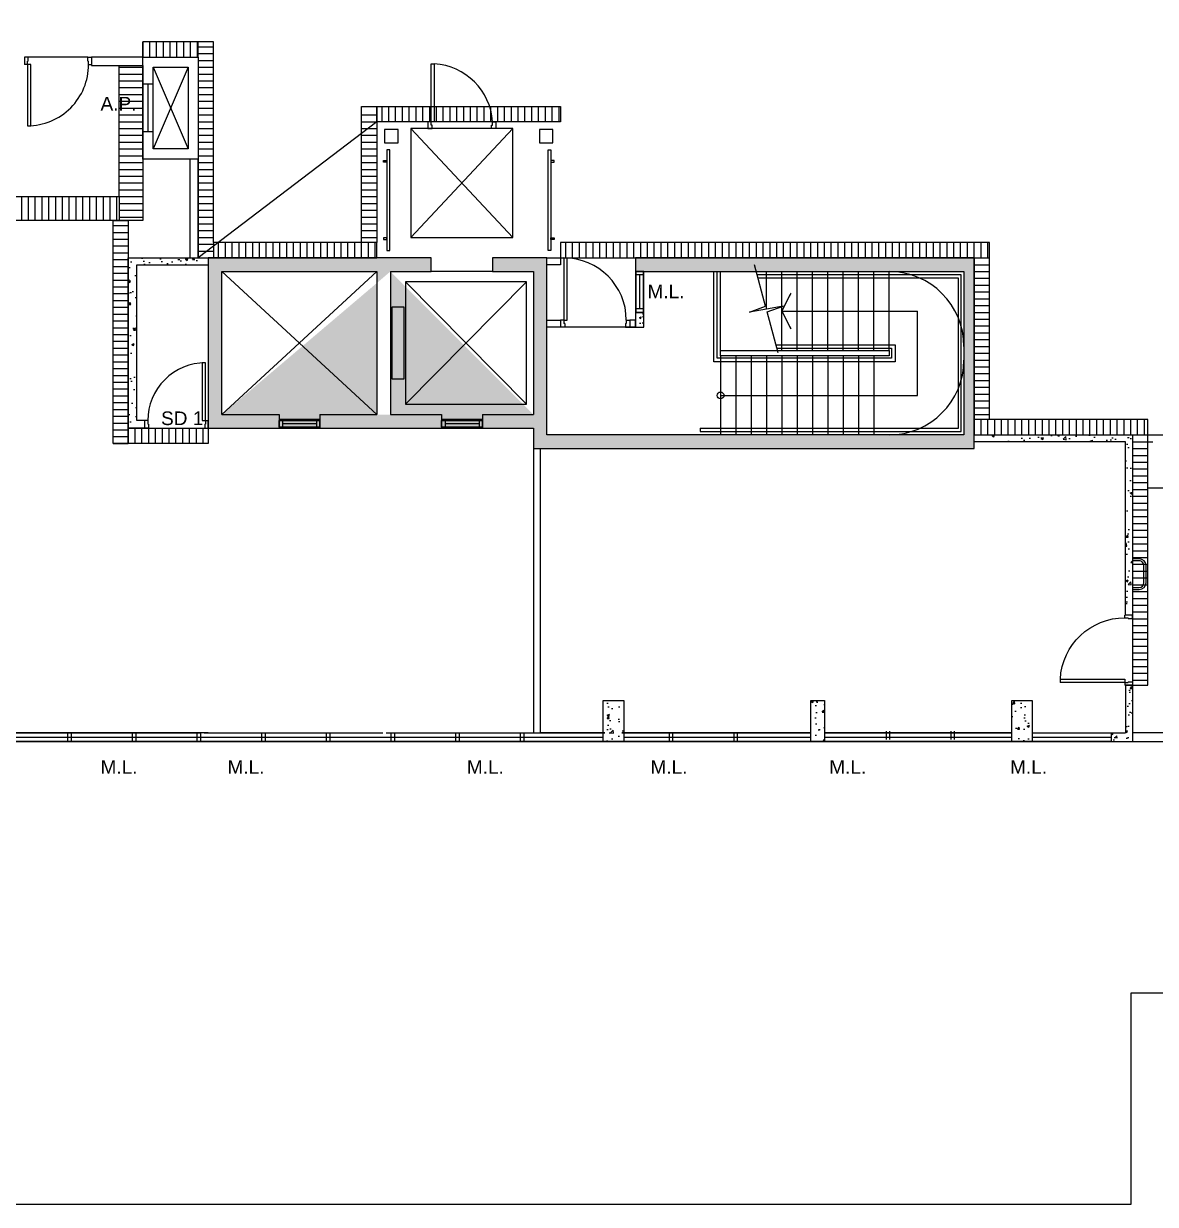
# Model space of a CAD drawing. Header units: millimetres. Extents: x 9899 to 72000, y 13200 to 39751.
# Drawn here: x 43335 to 59961, y 13200 to 30541 of the extents above; entities that cross this region are included whole.
import ezdxf
from ezdxf.enums import TextEntityAlignment as Align

# ---------------------------------------------------------------- set-up
doc = ezdxf.new("R2010")
doc.units = ezdxf.units.MM
doc.header["$MEASUREMENT"] = 0
doc.layers.get('0').update_dxf_attribs({"color": 8})
for name, color, linetype in [('A-220-INTERNAL WALLS_PARTITIONS (GROUPED)', 8, 'Continuous'), ('ARC 08200_OS', 8, 'Continuous'), ('channel', 8, 'Continuous'), ('DLN314__', 8, 'Continuous'), ('dog house', 8, 'Continuous'), ('Door', 8, 'Continuous'), ('Fin.', 8, 'Continuous'), ('hatch', 8, 'Continuous'), ('Lift', 8, 'Continuous'), ('metal louvres', 8, 'Continuous'), ('parapet', 8, 'Continuous'), ('STAIR', 8, 'Continuous'), ('STEEL', 8, 'Continuous'), ('TEXT', 8, 'Continuous'), ('WALL', 8, 'Continuous'), ('WALL-STRUCTURE', 8, 'Continuous')]:
    doc.layers.add(name, color=color, linetype=linetype)
doc.styles.add('ARIAL', font='arial.ttf')
doc.styles.add('BH', font='arial.ttf')
pattern_1 = [(49.99999999999999, (34600.06076652129, 7049.999999602223), (358.6300913003767, -31.37606749129755), [37.5, -412.5]), (355, (34600.06076652129, 7049.999999602223), (-69.3756668065, 376.0960668500059), [30, -330]), (100.4514, (34629.94660652129, 7047.385329602184), (289.2546908570108, 344.7197710304768), [31.870095, -350.5710559999999]), (46.18420000000001, (34600.06076652129, 7149.999999602223), (533.6205243128222, -82.75950716450905), [56.25, -618.75]), (96.6356, (34644.52913902129, 7143.103346102187), (467.3313527743517, 487.0589354502209), [47.805144, -525.8565]), (351.1842, (34600.06076652129, 7149.999999602223), (467.3309725668136, 487.0593004626623), [45, -495]), (21, (34650.06076652129, 7124.999999602223), (298.4535260592309, -201.3094453326694), [37.5, -412.5]), (326.0000000000001, (34650.06076652129, 7124.999999602223), (121.6576659607909, 362.5750225234265), [30, -330]), (71.4514, (34674.93188302129, 7108.224196602139), (420.111314290745, 161.2652483549762), [31.870095, -350.571056]), (37.50000000000001, (34600.06076652129, 7049.999999602223), (6.079927658645334, 166.4469269156558), [0, -326, 0, -335, 0, -331.25]), (7.499999999999999, (34600.06076652129, 7049.999999602223), (131.5347687210743, 197.2058559411801), [0, -191, 0, -318.5, 0, -126.25]), (327.5, (34488.56076652129, 7049.999999602223), (266.9112180862045, -11.2774358671899), [0, -125, 0, -390, 0, -517.5]), (317.5, (34438.56076652129, 7049.999999602223), (291.5930846711931, 50.05249116615882), [0, -162.5, 0, -259, 0, -367.5])]

# ---------------------------------------------------------------- blocks, each defined once
blk = doc.blocks.new('DR1CL2')
at = {"layer": 'Door'}
for p, q in [((50, 0), (0, 0)), ((0, 0), (0, -75)), ((50, 0), (50, -50)), ((0, -75), (0, -100)), ((62.5, -100), (0, -100)), ((62.5, -50), (50, -50)), ((62.5, -50), (62.5, -100))]:
    blk.add_line(p, q, dxfattribs=at)
blk = doc.blocks.new('DR1CM')
at = {"layer": 'Door'}
blk.add_arc((0, 0), 1, 0, 90, dxfattribs=at)
blk = doc.blocks.new('DR1CD')
at = {"layer": 'Door'}
for p, q in [((0, 1), (45, 1)), ((0, 1), (0, 0)), ((45, 0), (45, 1)), ((0, 0), (45, 0))]:
    blk.add_line(p, q, dxfattribs=at)
blk = doc.blocks.new('DR1CR2')
at = {"layer": 'Door'}
for p, q in [((-50, 0), (-50, -50)), ((-50, 0), (0, 0)), ((0, 0), (0, -75)), ((-62.5, -50), (-50, -50)), ((-62.5, -50), (-62.5, -100)), ((-62.5, -100), (0, -100)), ((0, -75), (0, -100))]:
    blk.add_line(p, q, dxfattribs=at)
blk = doc.blocks.new('door-7')
for p, q in [((90, 1060), (40, 1060)), ((40, 110), (40, 1060)), ((90, 1060), (90, 110)), ((0, 0), (0, 110)), ((40, 110), (0, 110)), ((50, 0), (0, 0)), ((40, 110), (40, 60)), ((90, 110), (40, 110)), ((50, 60), (40, 60)), ((50, 60), (50, 0)), ((980, 60), (980, 0)), ((980, 60), (990, 60)), ((980, 0), (1030, 0)), ((990, 110), (990, 60)), ((990, 110), (1030, 110)), ((1030, 0), (1030, 110))]:
    blk.add_line(p, q)
at = {"extrusion": (0, 0, -0.9999999999999998)}
blk.add_ellipse((40, 110), major_axis=(-671.7514421272207, 671.7514421272207), ratio=0.999999999999998, start_param=0.8380540716590191, end_param=2.356194490192344, dxfattribs=at)
blk = doc.blocks.new('850')
at = {"layer": 'Door'}
for p, q in [((-90, 960.0000000000036), (-90, 110)), ((-40, 960), (-90, 960)), ((-40, 110), (-40, 960.0000000000036)), ((-890, 109.9997910365928), (-930, 109.9997910365928)), ((-930, -0.0002089634072035551), (-930, 109.9997910365928)), ((-890, 109.9997910365928), (-890, 59.9997910365928)), ((-880, 59.9997910365928), (-890, 59.9997910365928)), ((-880, 59.9997910365928), (-880, -0.0002089634072035551)), ((-90, 110), (-40, 110)), ((-50, 60), (-50, 0)), ((-50, 60), (-40, 60)), ((-50, 0), (0, 0)), ((-40, 110), (-40, 60)), ((-40, 110), (0, 110)), ((0, 0), (0, 110)), ((-880, -0.0002089634072035551), (-930, -0.0002089634072035551))]:
    blk.add_line(p, q, dxfattribs=at)
blk.add_arc((-39.99999999803077, 109.9999999987823), 850.0000000022535, 90.00000000063251, 180.0000140853433, dxfattribs=at)
at = {"layer": 'WALL'}
blk.add_line((-929.9999382442911, -0.01721889735199511), (-930.0001013824949, 99.99853276414797), dxfattribs=at)

msp = doc.modelspace()

# ---------------------------------------------------------------- hatches: boundary and pattern name
h = msp.add_hatch()
h.set_pattern_fill('ANSI31', color=256, scale=800, angle=315, style=0)
h.set_pattern_definition([(0, (59623.35694935249, 24399.95607287582), (3.552713678800501e-14, 100), [])])
h.paths.add_polyline_path([(59923.35194608208, 24499.94281619893), (59623.35694935249, 24499.94281619893), (59623.3633410068, 24399.95607287582), (59923.30334562989, 24399.95933702824)])
at = {"layer": 'channel'}
h = msp.add_hatch(dxfattribs=at)
h.set_pattern_fill('ANSI31,_O', color=256, scale=800, angle=135)
h.set_pattern_definition([(180, (0, 0), (-2.131628207280301e-14, -100), [])])
h.paths.add_polyline_path([(48522.90779234201, 29000.00331493933), (48522.90788622309, 29224.91949707933), (48297.90779234203, 29224.91959099541), (48297.90779234203, 27325.31954657048), (48522.90779233733, 27325.31954657048)])
h.paths.add_polyline_path([(59848.34388538059, 24499.99681799061), (59623.35322227152, 24499.99681799061), (59623.35736976174, 20825.00533726148), (59848.34388538059, 20825.00533726148)])
h.paths.add_polyline_path([(57523.18956772151, 27099.78526986344), (57298.1866610377, 27099.78526986344), (57298.18931629299, 24724.99491375004), (57523.18956772151, 24724.99516532302)])
h.paths.add_polyline_path([(44737.49141432543, 29925.04339100939), (45087.49141432543, 29925.04339100939), (45087.49141432543, 27650.06689071952), (44737.49141432543, 27650.06689071952)])
h.paths.add_polyline_path([(46124.95854715433, 30275.04339100944), (45900.23662689864, 30275.04339100944), (45900.23662689864, 27099.77252639702), (46124.95854715433, 27099.77252639702)])
h.paths.add_polyline_path([(63749.91195175047, 35024.99074107723), (63974.94688619362, 35024.99074107723), (63974.94688619362, 29675.08714143164), (63749.91195175047, 29675.08714143164)])
h.paths.add_polyline_path([(63974.99571285961, 28649.9926008227), (63749.99571285961, 28649.9926008227), (63749.99571285961, 20124.9982603956), (63974.99571285961, 20124.9982603956)])
h.paths.add_polyline_path([(62924.99405457905, 29675.09244077728), (63149.994054579, 29675.09244077728), (63149.994054579, 28649.99260082276), (62924.99405457905, 28649.99260082276)])
h = msp.add_hatch(dxfattribs=at)
h.set_pattern_fill('ANSI31,_O', color=256, scale=800, angle=45)
h.set_pattern_definition([(90, (45087.49141432543, 30050.04339100944), (-100, 2.131628207280301e-14), [])])
h.paths.add_polyline_path([(45899.95854715433, 30275.04339100944), (45087.49141432543, 30275.04339100944), (45087.49141432543, 30050.04339100944), (45899.95854715433, 30050.04339100944)])
h = msp.add_hatch(dxfattribs=at)
h.set_pattern_fill('ANSI31,_O', color=256, scale=800, angle=45)
h.set_pattern_definition([(90, (0, 0), (-100, 2.131628207280301e-14), [])])
h.paths.add_polyline_path([(59848.34388538059, 24724.99516532302), (57523.18956772151, 24724.99516532302), (57298.18931629299, 24724.99491375004), (57298.18956784446, 24500.01389752934), (59623.35322227151, 24499.99681799061), (59848.34388538059, 24499.99681799061)])
h.paths.add_polyline_path([(51222.90823518485, 27325.31954657048), (57523.18956772151, 27325.31954657048), (57523.18956772151, 27099.78526986344), (51222.90823518485, 27099.78526986344)])
h.paths.add_polyline_path([(46124.95854715433, 27325.31954657048), (48522.90810550696, 27325.31954657048), (48522.90810550696, 27099.7754586722), (46124.95854715433, 27099.7754586722)])
h.paths.add_polyline_path([(62924.99405457901, 28649.99260082276), (63749.99571285961, 28649.99260082276), (63749.99571285961, 28424.9926008227), (62924.99405457901, 28424.9926008227)])
h.paths.add_polyline_path([(62924.99405457906, 29900.09115601401), (63749.99426748438, 29900.09115601401), (63749.99426748438, 29675.08858648599), (62924.99405457906, 29675.08858648599)])
h.paths.add_polyline_path([(51223.19338347002, 29324.91876090167), (51223.19216398793, 29099.91754188639), (51223.19216398771, 29099.91754188639), (51223.19216398793, 29099.91754188639), (48523.19244260048, 29099.91836998163), (48523.19244260048, 29324.91836997692)])
h = msp.add_hatch(dxfattribs=at)
h.set_pattern_fill('ANSI31,_O', color=256, scale=800, angle=45)
h.set_pattern_definition([(90, (23506.47753491379, 27650.06689071952), (-100, 2.131628207280301e-14), [])])
h.paths.add_polyline_path([(23506.47753491379, 28000.06357724713), (44737.49141432543, 28000.06357724713), (44737.49141432543, 27650.06689071952), (23506.47753491379, 27650.06689071952)])
h = msp.add_hatch(dxfattribs=at)
h.set_pattern_fill('ANSI31,_O', color=256, scale=800, angle=135)
h.set_pattern_definition([(180, (44648.19025822467, 24375.00001262047), (-2.131628207280301e-14, -100), [])])
h.paths.add_polyline_path([(44873.19025822467, 27650.06689071952), (44648.19025822467, 27650.06689071952), (44648.19025822467, 24375.00001262047), (44873.19025822467, 24375.00001262047)])
h = msp.add_hatch(dxfattribs=at)
h.set_pattern_fill('ANSI31,_O', color=256, scale=800, angle=45)
h.set_pattern_definition([(90, (44873.19025822467, 24375.00001262047), (-100, 2.131628207280301e-14), [])])
h.paths.add_polyline_path([(44873.19025822467, 24600.0000126118), (46048.19313020661, 24600.0000126118), (46048.19313020661, 24375.00001262047), (44873.19025822467, 24375.00001262047)])
at = {"layer": 'hatch'}
h = msp.add_hatch(dxfattribs=at)
h.set_pattern_fill('AR-CONC', color=256, scale=50, style=0)
h.set_pattern_definition([(49.99999999999999, (0, 1.455191522836685e-11), (358.6300913003767, -31.37606749129755), [37.5, -412.5]), (355, (0, 1.455191522836685e-11), (-69.3756668065, 376.0960668500059), [30, -330]), (100.45144446, (29.8858405, -2.614672000039718), (289.254423363556, 344.7199954843147), [31.87009599999999, -350.5710559999999]), (46.18420000000002, (0, 100.0000000000146), (533.6206653357862, -82.75964039653827), [56.24999999999996, -618.7499999999994]), (96.63563549, (44.4683725, 93.10334649997822), (467.3309728371142, 487.0593003872752), [47.805171, -525.8568799999999]), (351.1841639899999, (0, 100.0000000000146), (467.3309725273866, 487.0593001349951), [45, -495.0000004999999]), (21, (50, 75.00000000001455), (298.4535260592309, -201.3094453326694), [37.5, -412.5]), (326.0000000000001, (50, 75.00000000001455), (121.6576659607909, 362.5750225234265), [30, -330]), (71.45144474, (74.871127, 58.22421300005226), (420.1111883649855, 161.2655764031769), [31.870095, -350.571056]), (37.50000000000001, (0, 1.455191522836685e-11), (6.079927658645334, 166.4469269156558), [0, -326, 0, -335, 0, -331.25]), (7.499999999999999, (0, 1.455191522836685e-11), (131.5347687210743, 197.2058559411801), [0, -191, 0, -318.5, 0, -126.25]), (327.5, (-111.5, 1.455191522836685e-11), (266.9112180862045, -11.27743586718988), [0, -125, 0, -390, 0, -517.5]), (317.5, (-161.5, 1.455191522836685e-11), (291.5930846711931, 50.05249116615887), [0, -162.5, 0, -259, 0, -367.5])])
h.paths.add_polyline_path([(44873.19000075829, 27099.99219279726), (46048.19287272137, 27099.99999550254), (46048.19287272212, 26999.99219279726), (44998.19000075829, 26999.99219279726), (44998.19000075937, 24710.00001056459), (45018.19287274023, 24710.00001056459), (45018.19287274023, 24600.00001055597), (44873.19000075829, 24600.00001055597)])
h = msp.add_hatch(dxfattribs=at)
h.set_pattern_fill('AR-CONC', color=256, scale=50, angle=8.000000000000001e-14, style=0)
h.set_pattern_definition([(50.00000000000009, (-579051.9781120947, 745630.233887137), (358.6300913003768, -31.37606749129705), [37.5, -412.5]), (355.0000000000001, (-579051.9781120947, 745630.233887137), (-69.37566680650053, 376.0960668500058), [30, -330]), (100.4514000000001, (-579022.0922720947, 745627.619217137), (289.2546908570104, 344.7197710304772), [31.870095, -350.571056]), (46.18420000000009, (-579051.9781120947, 745730.233887137), (533.6205243128223, -82.7595071645083), [56.25, -618.75]), (96.63560000000007, (-579007.5097395947, 745723.337233637), (467.331352774351, 487.0589354502215), [47.80514399999999, -525.8564999999999]), (351.1842000000001, (-579051.9781120947, 745730.233887137), (467.3309725668129, 487.0593004626629), [45, -495]), (21.00000000000008, (-579001.9781120947, 745705.233887137), (298.4535260592311, -201.309445332669), [37.5, -412.5]), (326.0000000000001, (-579001.9781120947, 745705.233887137), (121.6576659607904, 362.5750225234267), [30, -330]), (71.45140000000009, (-578977.1069955947, 745688.4580841371), (420.1113142907448, 161.2652483549768), [31.870095, -350.571056]), (37.50000000000009, (-579051.9781120947, 745630.233887137), (6.079927658645102, 166.4469269156558), [0, -326, 0, -335, 0, -331.25]), (7.500000000000078, (-579051.9781120947, 745630.233887137), (131.534768721074, 197.2058559411803), [0, -191, 0, -318.5, 0, -126.25]), (327.5000000000001, (-579163.4781120947, 745630.233887137), (266.9112180862045, -11.27743586718953), [0, -125, 0, -390, 0, -517.5]), (317.5000000000001, (-579213.4781120947, 745630.233887137), (291.5930846711931, 50.05249116615922), [0, -162.5, 0, -259, 0, -367.5])])
edge = h.paths.add_edge_path()
edge.add_line((48723.19126511006, 26899.99847732905), (49323.19206756716, 26899.9988451386))
edge.add_line((49323.19206756716, 26899.9988451386), (49323.19206756716, 27100.00105636964))
edge.add_line((49323.19206756716, 27100.00105636964), (46048.19287272137, 27099.99999550254))
edge.add_line((46048.19287272137, 27099.99999550254), (46048.19287274023, 24599.99999471092))
edge.add_line((46048.19287274023, 24599.99999471092), (46248.19354965343, 24599.99999471092))
edge.add_line((46248.19354965343, 24599.99999471092), (50823.19292652766, 24600.00693594849))
edge.add_line((50823.19292652766, 24600.00693594849), (50823.19293389785, 24299.99999718078))
edge.add_line((50823.19293389785, 24299.99999718078), (57298.18640333998, 24299.99999718078))
edge.add_line((57298.18640333998, 24299.99999718078), (57298.18640333998, 27099.99219221332))
edge.add_line((57298.18640333998, 27099.99219221332), (52323.19287158144, 27099.99219239388))
edge.add_line((52323.19287158144, 27099.99219239388), (52323.19287158144, 26899.99999519334))
edge.add_line((52323.19287158144, 26899.99999519334), (57148.18785680052, 26899.99999538147))
edge.add_line((57148.18785680052, 26899.99999538147), (57148.18785657398, 24499.99999408414))
edge.add_line((57148.18785657398, 24499.99999408414), (51023.19293753932, 24499.99999532))
edge.add_line((51023.19293753932, 24499.99999532), (51023.19293765877, 27099.99999560685))
edge.add_line((51023.19293765877, 27099.99999560685), (50223.19206760285, 27099.99999563642))
edge.add_line((50223.19206760285, 27099.99999563642), (50223.19206753147, 26899.99955144479))
edge.add_line((50223.19206753147, 26899.99955144479), (50823.19287002426, 26899.99999545598))
edge.add_line((50823.19287002426, 26899.99999545598), (50823.19292166345, 24798.00620815369))
edge.add_line((48723.19126511008, 24799.99832652897), (50823.19292161464, 24799.99999846183))
edge.add_line((48723.19126511006, 26899.99832396596), (48723.19126511008, 24799.99832652897))
edge.add_line((46248.19293100551, 24799.99999439892), (46248.19293098956, 26899.99999562268))
edge.add_line((46248.19293098956, 26899.99999562268), (48523.19255200936, 26899.99860001869))
edge.add_line((48523.19255200936, 26899.99860001869), (48523.19126375917, 24799.99832521671))
edge.add_line((46248.19293100563, 24799.99999439892), (48523.19126375917, 24799.99832521671))
h = msp.add_hatch(dxfattribs=at)
h.set_pattern_fill('AR-CONC', color=256, scale=40, style=0)
h.set_pattern_definition([(49.99999999999999, (34800.06076652129, 7049.999999602223), (286.9040730403014, -25.10085399303804), [30, -330]), (355, (34800.06076652129, 7049.999999602223), (-55.50053344520001, 300.8768534800047), [24, -264]), (100.45144446, (34823.96943892129, 7047.90826200218), (231.4035386908448, 275.7759963874518), [25.49607679999999, -280.4568447999999]), (46.18420000000002, (34800.06076652129, 7129.999999602223), (426.896532268629, -66.20771231723062), [44.99999999999996, -494.9999999999997]), (96.63563549, (34835.63546452129, 7124.482676802218), (373.8647782696913, 389.6474403098202), [38.2441368, -420.6855039999999]), (351.1841639899999, (34800.06076652129, 7129.999999602223), (373.8647780219093, 389.6474401079961), [36, -396.0000004]), (21, (34840.06076652129, 7109.999999602223), (238.7628208473847, -161.0475562661355), [30, -330]), (326.0000000000001, (34840.06076652129, 7109.999999602223), (97.32613276863269, 290.0600180187412), [24, -264]), (71.45144474, (34859.95766812129, 7096.57937000216), (336.0889506919884, 129.0124611225415), [25.496076, -280.4568448]), (37.50000000000001, (34800.06076652129, 7049.999999602223), (4.863942126916267, 133.1575415325246), [0, -260.8, 0, -268, 0, -265]), (7.499999999999999, (34800.06076652129, 7049.999999602223), (105.2278149768594, 157.7646847529441), [0, -152.8, 0, -254.8, 0, -101]), (327.5, (34710.86076652129, 7049.999999602223), (213.5289744689636, -9.021948693751902), [0, -100, 0, -312, 0, -414]), (317.5, (34670.86076652129, 7049.999999602223), (233.2744677369545, 40.04199293292709), [0, -130, 0, -207.2, 0, -294])])
h.paths.add_polyline_path([(52448.19287158143, 26300.00780589496), (52323.19287158143, 26300.00780589496), (52323.19287158152, 26084.99999294606), (52448.19287158152, 26084.99999294606)])
h = msp.add_hatch(dxfattribs=at)
h.set_pattern_fill('AR-CONC', color=256, scale=50, style=0)
h.set_pattern_definition([(49.99999999999999, (37712.19799911395, 5755.516241246267), (358.6300913003767, -31.37606749129755), [37.5, -412.5]), (355, (37712.19799911395, 5755.516241246267), (-69.3756668065, 376.0960668500059), [30, -330]), (100.4514, (37742.08383911396, 5752.901571246228), (289.2546908570108, 344.7197710304768), [31.87009499999999, -350.5710559999998]), (46.18420000000002, (37712.19799911395, 5855.516241246267), (533.6205243128222, -82.75950716450905), [56.24999999999996, -618.7499999999994]), (96.6356, (37756.66637161395, 5848.619587746231), (467.3313527743517, 487.0589354502209), [47.805144, -525.8565]), (351.1842, (37712.19799911395, 5855.516241246267), (467.3309725668136, 487.0593004626623), [45, -495]), (21, (37762.19799911395, 5830.516241246267), (298.4535260592309, -201.3094453326694), [37.5, -412.5]), (326.0000000000001, (37762.19799911395, 5830.516241246267), (121.6576659607909, 362.5750225234265), [30, -330]), (71.4514, (37787.06911561395, 5813.740438246183), (420.111314290745, 161.2652483549762), [31.870095, -350.571056]), (37.50000000000001, (37712.19799911395, 5755.516241246267), (6.079927658645334, 166.4469269156558), [0, -326, 0, -335, 0, -331.25]), (7.499999999999999, (37712.19799911395, 5755.516241246267), (131.5347687210743, 197.2058559411801), [0, -191, 0, -318.5, 0, -126.25]), (327.5, (37600.69799911395, 5755.516241246267), (266.9112180862045, -11.2774358671899), [0, -125, 0, -390, 0, -517.5]), (317.5, (37550.69799911395, 5755.516241246267), (291.5930846711931, 50.05249116615882), [0, -162.5, 0, -259, 0, -367.5])])
h.paths.add_polyline_path([(59623.26977316307, 24499.9955501645), (57273.18892694351, 24500.01008195059), (57273.18896699264, 24400.00646511211), (59623.44030625594, 24399.99897683763)])
h = msp.add_hatch(dxfattribs=at)
h.set_pattern_fill('AR-CONC', color=256, scale=50, style=0)
h.set_pattern_definition([(49.99999999999999, (34600.06076652129, 7049.999999602161), (358.6300913003767, -31.37606749129755), [37.5, -412.5]), (355, (34600.06076652129, 7049.999999602161), (-69.3756668065, 376.0960668500059), [30, -330]), (100.4514, (34629.94660652129, 7047.385329602161), (289.2546908570108, 344.7197710304768), [31.870095, -350.571056]), (46.18420000000001, (34600.06076652129, 7149.999999602161), (533.6205243128222, -82.75950716450905), [56.25, -618.75]), (96.6356, (34644.52913902129, 7143.103346102161), (467.3313527743517, 487.0589354502209), [47.805144, -525.8565]), (351.1842, (34600.06076652129, 7149.999999602161), (467.3309725668136, 487.0593004626623), [45, -495]), (21, (34650.06076652129, 7124.999999602161), (298.4535260592309, -201.3094453326694), [37.5, -412.5]), (326.0000000000001, (34650.06076652129, 7124.999999602161), (121.6576659607909, 362.5750225234265), [30, -330]), (71.4514, (34674.93188302129, 7108.22419660216), (420.111314290745, 161.2652483549762), [31.870095, -350.571056]), (37.50000000000001, (34600.06076652129, 7049.999999602161), (6.079927658645334, 166.4469269156558), [0, -326, 0, -335, 0, -331.25]), (7.499999999999999, (34600.06076652129, 7049.999999602161), (131.5347687210743, 197.2058559411801), [0, -191, 0, -318.5, 0, -126.25]), (327.5, (34488.56076652129, 7049.999999602161), (266.9112180862045, -11.2774358671899), [0, -125, 0, -390, 0, -517.5]), (317.5, (34438.56076652129, 7049.999999602161), (291.5930846711931, 50.05249116615882), [0, -162.5, 0, -259, 0, -367.5])])
h.paths.add_polyline_path([(59623.3613151692, 20125.00516595681), (59311.0954891283, 20125.00516596287), (59311.09128603375, 20000.00003420703), (59623.35711190051, 20000.00003359538)])
h.paths.add_polyline_path([(59523.72150240549, 20125.00553080988), (59623.35708301848, 20125.00553080988), (59623.35708301848, 20825.00533726145), (59523.72150240549, 20825.00533726145)])
h.paths.add_polyline_path([(59523.35734463399, 21855.00551349542), (59623.35333512259, 21855.00551349542), (59623.35333512259, 24400.00219300036), (59523.35734463399, 24400.00219300036)])
h = msp.add_hatch(dxfattribs=at)
h.set_pattern_fill('AR-CONC', color=256, scale=50, style=0)
h.set_pattern_definition(pattern_1)
h.paths.add_polyline_path([(52150.00008859704, 19999.99998846001), (51850.000031287, 19999.99998848485), (51850.00003130591, 20599.9999832858), (52150.00008861322, 20599.99998325262)])
h = msp.add_hatch(dxfattribs=at)
h.set_pattern_fill('AR-CONC', color=256, scale=50, style=0)
h.set_pattern_definition(pattern_1)
h.paths.add_polyline_path([(55099.99994313882, 19999.99998821568), (54899.99994790807, 19999.99998823224), (54900.00003130591, 20599.99997960079), (55100.00008861322, 20599.99997960079)])
h = msp.add_hatch(dxfattribs=at)
h.set_pattern_fill('AR-CONC', color=256, scale=50, style=0)
h.set_pattern_definition(pattern_1)
h.paths.add_polyline_path([(58150.00036724075, 19999.99999373527), (57850.00030993773, 19999.99998798791), (57850.00030994808, 20599.99318129524), (58150.00036725658, 20599.99318129524)])

# ---------------------------------------------------------------- linework, layer by layer
for p, q in [((45237.49125189288, 29650.02169182169), (45087.49125189288, 29650.02169182169)), ((45162.49125189288, 28950.02169182169), (45162.49125189288, 29650.02169182169)), ((45237.49125189288, 28950.02169182169), (45087.49125189288, 28950.02169182169))]:
    msp.add_line(p, q)
at = {"ltscale": 20}
for p, q in [((50523.19206754932, 29000.00149581769, 3.271368373957849e-05), (49023.19206754932, 27400.00149581769, 3.271368373957849e-05)), ((49023.19206754932, 29000.0014958177, 3.271368373957849e-05), (50523.19206754932, 27400.0014958177, 3.271368373957849e-05)), ((50523.19206754932, 29000.0014958177, 3.271368373957849e-05), (49023.19206754932, 27400.0014958177, 3.271368373957849e-05)), ((49023.19206754932, 29000.00149581771, 3.271368373957849e-05), (50523.19206754932, 27400.00149581771, 3.271368373957849e-05))]:
    msp.add_line(p, q, dxfattribs=at)
at = {"ltscale": 20, "elevation": 3.271368373957849e-05}
for points in [[(49023.19206754932, 29000.00149581769), (49023.19206754932, 27400.00149581769), (50523.19206754932, 27400.00149581769), (50523.19206754932, 29000.00149581769)], [(49023.19206754932, 29000.0014958177), (49023.19206754932, 27400.0014958177), (50523.19206754932, 27400.0014958177), (50523.19206754932, 29000.0014958177)]]:
    msp.add_lwpolyline(points, close=True, dxfattribs=at)
at = {"layer": 'A-220-INTERNAL WALLS_PARTITIONS (GROUPED)'}
for points in [[(59623.46476959272, 22230.33486431773), (59723.46476959272, 22230.33486431773, 0.414213562373095), (59823.46476959272, 22330.33486431773), (59823.46476959272, 22580.33486431773, 0.414213562373095), (59723.46476959272, 22680.33486431773), (59623.46476959272, 22680.33486431773)], [(59623.46476959272, 22260.33486431773), (59723.46476959272, 22260.33486431773, 0.4142135623731103), (59793.46476959272, 22330.33486431773), (59793.46476959272, 22580.33486431773, 0.4142135623731103), (59723.46476959272, 22650.33486431773), (59623.46476959272, 22650.33486431773)]]:
    msp.add_lwpolyline(points, format="xyb", dxfattribs=at)
at = {"layer": 'ARC 08200_OS', "ltscale": 25}
msp.add_lwpolyline([(65200.00472167803, 20000.00609487518), (65200.00472167803, 20000.00609846624), (65200.00472167803, 13199.9938772648), (62199.99999998169, 13199.9938772648), (62199.99999998169, 16300.00395897739), (59599.99999998172, 16300.00395897739), (59599.99999998172, 13199.9938772648), (10000.00000050818, 13199.99388085575), (10000.00000050818, 20000.00000000001), (65200.00472167803, 19999.999992818)], dxfattribs=at)
at = {"layer": 'channel', "ltscale": 1000}
for p, q in [((45899.95854715433, 30050.04339100944), (45899.95854715433, 30275.04339100944)), ((46124.95854715433, 27325.31954657048), (46124.95879932666, 27099.77277764742)), ((57298.1866610377, 27099.78526986344), (57523.18956772151, 27099.78526986344)), ((57523.18956772151, 24724.99516532302), (57298.18931629299, 24724.99491375004)), ((59623.35322227151, 24499.99681799061), (59848.3438853806, 24499.99681799061))]:
    msp.add_line(p, q, dxfattribs=at)
at = {"layer": 'channel'}
for p, q in [((44737.49141432543, 28000.0919991057), (44737.49141432543, 27650.06689071952)), ((44873.19025822467, 24600.0000126118), (44873.19025822467, 24375.00001262047))]:
    msp.add_line(p, q, dxfattribs=at)
at = {"layer": 'channel', "ltscale": 1000}
for points in [[(48522.90810550697, 27325.31954657048), (46124.95854715433, 27325.31954657048), (46124.95854715433, 30275.04339100944), (45087.49141432543, 30275.04339100944), (45087.49141432543, 30050.04339100944), (45899.95854715433, 30050.04339100944), (45900.23662689864, 27099.77252639702), (48522.90810550696, 27099.7754586722), (48522.90810550697, 27325.31954657048)], [(44737.49141432543, 29925.04339100939), (45087.49141432543, 29925.04339100939), (45087.49141432543, 27650.06689071952), (23506.47657671187, 27650.06699990362)], [(23506.47753499187, 28000.09209725259), (44737.49141432543, 28000.0919991057), (44737.49141432543, 29925.04339100939)], [(44873.19025822467, 27650.06689071952), (44873.19025822467, 24600.0000126118), (46048.19313020661, 24600.00001261174), (46048.19313020661, 24375.00001262047), (44648.19025822467, 24375.00001262047), (44648.19025822467, 27650.06689071952), (44873.19025822467, 27650.06689071952)], [(51222.90823518485, 27325.31954657048), (51222.90823518485, 27099.77847740462), (57298.1866610377, 27099.78526986344), (57298.18956784447, 24500.01389752934), (59623.35322227151, 24499.99681799061), (59623.35736976174, 20825.00533726148), (59848.3438853806, 20825.00533726148), (59848.3438853806, 24724.99516532302), (57523.18956772151, 24724.99516532302), (57523.18956772151, 27325.31954657048), (51222.90823518485, 27325.31954657048)]]:
    msp.add_lwpolyline(points, dxfattribs=at)
for points, elevation in [([(48297.90779234204, 29324.91959099541), (48523.19280845625, 29324.918369975), (48522.90901135733, 29324.91837151314), (48522.90901135733, 29324.91837151337), (48522.90779233733, 27325.31954657048), (48297.90779234204, 27325.31954657048), (48297.90779234204, 29324.91959099541)], 3.21373258964381e-05), ([(51223.19338347002, 29324.91876090167), (51223.19216398793, 29099.91754188639), (51223.19216398771, 29099.91754188639), (51223.19216398793, 29099.91754188639), (48523.19244260048, 29099.91836998163), (48523.19244260048, 29324.91836997692), (51223.19338347002, 29324.91876090167)], 6.42746517928762e-05)]:
    msp.add_lwpolyline(points, dxfattribs=dict(at, elevation=elevation))
at = {"layer": 'DLN314__', "ltscale": 20}
for p, q in [((52435.6937257677, 26849.99997409609, 3.271368373957849e-05), (52335.6920173951, 26849.99998843206, 3.271368373957849e-05)), ((52385.69287158138, 26350.00000982931, 3.271368373957849e-05), (52385.6928715814, 26849.99998126413, 3.271368373957849e-05)), ((52435.69372576768, 26350.00001699723, 3.271368373957849e-05), (52335.69201739509, 26350.00000266139, 3.271368373957849e-05)), ((47138.42195828959, 24712.50583613084, 1.635684186978924e-05), (47138.42194395362, 24612.50412775824, 1.635684186978924e-05)), ((47638.42192255637, 24662.50498194452, 1.635684186978924e-05), (47138.42195112155, 24662.50498194454, 1.635684186978924e-05)), ((47638.42191538845, 24712.50583613082, 1.635684186978924e-05), (47638.4219297243, 24612.50412775822, 1.635684186978924e-05)), ((49525.92195426955, 24712.50583613084), (49525.92193993359, 24612.50412775824)), ((50025.92191853633, 24662.50498194452), (49525.92194710151, 24662.50498194454)), ((50025.92191136841, 24712.50583613082), (50025.92192570426, 24612.50412775822)), ((43986.09340191688, 19999.96984113533), (43986.09338758098, 20124.97154950794)), ((44036.09340191689, 19999.96984113533), (44036.09338758099, 20124.97154950794)), ((44936.09340191688, 19999.9985892042), (44936.09338758098, 20125.00029757681)), ((44986.09340191689, 19999.9985892042), (44986.09338758099, 20125.00029757681)), ((45886.09340191688, 19999.96642818459), (45886.09338758098, 20124.96813655721)), ((45936.09340191689, 19999.96642818459), (45936.09338758099, 20124.96813655721)), ((46836.09340191688, 19999.9985892042), (46836.09338758098, 20125.00029757681)), ((46886.09340191689, 19999.9985892042), (46886.09338758099, 20125.00029757681)), ((47786.09340191688, 19999.99983375914), (47786.09338758098, 20125.00154213175)), ((47836.09340191689, 19999.99983375914), (47836.09338758099, 20125.00154213175)), ((48736.09340191688, 19999.96508977617), (48736.09338758098, 20124.96679814879)), ((48786.09340191689, 19999.96508977617), (48786.09338758099, 20124.96679814879)), ((49686.09340191689, 19999.9985892042), (49686.09338758099, 20125.00029757681)), ((49736.09340191689, 19999.9985892042), (49736.09338758099, 20125.00029757681)), ((50636.09340191689, 19999.9985892042), (50636.09338758099, 20125.00029757681)), ((50686.09340191689, 19999.9985892042), (50686.09338758099, 20125.00029757681)), ((52821.09340191688, 19999.99858269653), (52821.09338758098, 20125.00029106914)), ((52871.09340191689, 19999.99858269653), (52871.09338758099, 20125.00029106914)), ((53771.09340191688, 20000.01279177394), (53771.09338758098, 20125.01450014656)), ((53821.09340191689, 20000.01279177394), (53821.09338758099, 20125.01450014656)), ((56011.09340191688, 20025.40912129187), (56011.09338758098, 20150.41082966448)), ((56061.09340191689, 20025.40912129187), (56061.09338758099, 20150.41082966448)), ((56961.09340191688, 20025.4091212919), (56961.09338758098, 20150.41082966451)), ((57011.09340191689, 20025.4091212919), (57011.09338758099, 20150.41082966451))]:
    msp.add_line(p, q, dxfattribs=at)
for points, elevation in [([(52335.69201739509, 26300.00000266127), (52335.6920173951, 26899.99999554666), (52435.6937257677, 26899.99999554666), (52435.69372576768, 26300.00000266127)], 3.271368373957849e-05), ([(47688.42192972441, 24612.50412775822), (47088.42193683902, 24612.50412775824), (47088.42193683902, 24712.50583613084), (47688.42192972441, 24712.50583613082)], 1.635684186978924e-05)]:
    msp.add_lwpolyline(points, close=True, dxfattribs=dict(at, elevation=elevation))
msp.add_lwpolyline([(50075.92192570437, 24612.50412775822), (49475.92193281898, 24612.50412775824), (49475.92193281898, 24712.50583613084), (50075.92192570437, 24712.50583613082)], close=True, dxfattribs=at)
for points in [[(58150.00036725658, 20124.99893827796), (59311.09338758103, 20124.94984973491), (59311.09338758103, 20000.00003607479), (19237.59798121374, 19999.9999963845), (19237.59798121374, 20125.00035476849), (22974.99996485616, 20125.00004654973)], [(28250.00125823425, 20124.99951359899), (45937.92825206224, 20124.96774095508)], [(45987.92825205006, 20125.07408823901), (48612.96127915339, 20124.96774095508)], [(48662.96127915363, 20124.965715318), (51874.99994330331, 20124.99998862705)], [(52124.99992377462, 20125.03491676507), (54899.99994314265, 20124.99998829201)], [(55099.99996223687, 20124.99998845802), (57850.00030994808, 20124.99998831401)], [(23274.99997276243, 20062.47483273659), (51850.00003128898, 20062.29420249913)], [(52150.00008859871, 20062.29230611833), (54899.99995656405, 20062.27492263178)], [(55099.99995823752, 20062.27365837814), (57850.0003099388, 20062.25627488853)], [(58150.00036724238, 20062.25437850773), (59311.09338758103, 20062.24703892741)]]:
    msp.add_lwpolyline(points, dxfattribs=at)
at = {"layer": 'dog house', "ltscale": 20}
for p, q in [((45237.49125189288, 29900.04338739385), (45749.9937751292, 28699.99999624953)), ((45749.9937751292, 29900.04338739385), (45237.49125189288, 28699.99999624953))]:
    msp.add_line(p, q, dxfattribs=at)
at = {"layer": 'dog house'}
for points in [[(45087.49125189288, 30050.04338739385), (45899.9937751292, 30050.04338739385), (45899.9937751292, 28549.99999624953), (45087.49125189288, 28549.99999624953)], [(45237.49125189288, 29900.04338739385), (45749.9937751292, 29900.04338739385), (45749.9937751292, 28699.99999624953), (45237.49125189288, 28699.99999624953)], [(59848.3438853806, 24499.99681799067), (62249.99611236609, 24499.99681799067), (62249.99611236609, 23720.26917124359), (59848.3438853806, 23720.26917124359)]]:
    msp.add_lwpolyline(points, close=True, dxfattribs=at)
at = {"layer": 'Door'}
for p, q in [((43349.97615664883, 30050.04318204587), (43349.97615664883, 29940.04318204587)), ((43399.97615664883, 30050.04318204587), (43349.97615664883, 30050.04318204587)), ((43399.97615664883, 29990.04318204587), (43399.97615664883, 30050.04318204587)), ((44279.97615664882, 29990.04339100939), (44279.97615664882, 30050.04339100939)), ((44279.97615664882, 30050.04339100939), (44329.97615664882, 30050.04339100939)), ((44329.97615664882, 30050.04339100939), (44329.97615664882, 29940.04339100939)), ((43389.97615664883, 29940.04318204587), (43349.97615664883, 29940.04318204587)), ((43389.97615664883, 29940.04318204587), (43389.97615664883, 29990.04318204587)), ((43399.97615664883, 29990.04318204587), (43389.97615664883, 29990.04318204587)), ((43439.97615664883, 29940.04318204587), (43389.97615664883, 29940.04318204587)), ((43389.97615664883, 29940.04318204587), (43389.97615664883, 29040.04318204587)), ((43439.97615664883, 29040.04318204587), (43439.97615664883, 29940.04318204587)), ((44279.97615664882, 29990.04339100939), (44289.97615664882, 29990.04339100939)), ((44289.97615664882, 29940.04339100939), (44289.97615664882, 29990.04339100939)), ((44289.97615664882, 29940.04339100939), (44329.97615664882, 29940.04339100939)), ((43389.97615664883, 29040.04318204587), (43439.97615664883, 29040.04318204587)), ((45068.19287274023, 24600.00001056459, 3.271368373957849e-05), (45998.19287274023, 24600.00001056459, 3.271368373957849e-05)), ((59623.35895229365, 21805.00533725968), (59623.35731333317, 20875.00533726112))]:
    msp.add_line(p, q, dxfattribs=at)
for points in [[(49322.8571421183, 29100.06083705699), (49322.8571421183, 29950.06083705699), (49367.8571570311, 29950.06083632357), (49367.8571421183, 29100.06083632357), (49322.8571421183, 29100.06125395481)], [(49272.85714048849, 29000.06083644267), (49335.35714048849, 29000.0608374613), (49335.35713967358, 29050.0608374613), (49322.85713967358, 29050.06083725757), (49322.85713885867, 29100.06083720263), (49272.85713885867, 29100.06083638772), (49272.85714078977, 29000.06085292323)], [(50272.95832032883, 29100.06083786875), (50272.95831906868, 29000.06083786875), (50210.45831877585, 29000.06083685012), (50210.45831796095, 29050.06083685012), (50222.95831796095, 29050.06083705385), (50222.95831714604, 29100.06083705699), (50272.95832032883, 29100.06083786875)]]:
    msp.add_lwpolyline(points, dxfattribs=at)
for centre, radius, start, end in [((43389.97615664883, 29940.04318204587), 900.000000000017, 270, 1.330019258301323e-05), ((49315.79122392082, 29042.56598260362), 908.9872382254371, 3.626467897840557, 86.71635447965906)]:
    msp.add_arc(centre, radius, start, end, dxfattribs=at)
at = {"layer": 'Fin.', "ltscale": 2000}
msp.add_line((48523.19244260048, 29099.91836998163, 6.42746517928762e-05), (45899.99377512919, 27099.99219279725), dxfattribs=at)
at = {"layer": 'Fin.'}
msp.add_line((52323.19287158143, 26084.99999294606, 3.271368373957849e-05), (51223.19287157351, 26084.99999261824, 3.271368373957849e-05), dxfattribs=at)
at = {"layer": 'Lift', "ltscale": 1000}
for p, q in [((46248.19293098956, 26899.99999562268, 3.271368373957849e-05), (48523.19126375917, 24799.99832521671, 3.271368373957849e-05)), ((48523.19255200936, 26899.99860001869, 3.271368373957849e-05), (46248.19293100563, 24799.99999439892))]:
    msp.add_line(p, q, dxfattribs=at)
at = {"layer": 'Lift', "elevation": 3.271368373957849e-05}
for points in [[(50223.19206753147, 26899.99999545598), (49323.19206756716, 26899.99999545598)], [(50723.17549201025, 24949.90096938146), (48946.47042403387, 26749.8999796142)], [(50723.17418431531, 26749.90113293986), (48946.47173172904, 24949.89981605626)]]:
    msp.add_lwpolyline(points, dxfattribs=at)
for points in [[(50723.17549301142, 24949.90096938146), (50723.17418531648, 26749.90113293986), (48946.47042403387, 26749.8999796142), (48946.47173172904, 24949.89981605626)], [(48746.02387707383, 26375.98152493384), (48746.0246413502, 25324.01564961464), (48923.62165907426, 25324.01577864286), (48923.62089479743, 26375.98165396207)]]:
    msp.add_lwpolyline(points, close=True, dxfattribs=at)
at = {"layer": 'parapet'}
for points in [[(43349.9728175998, 35324.99219261449), (63974.99545539324, 35324.99326854655), (63974.99545539324, 28649.99259876682), (65049.99879733207, 28649.70471944696), (65049.99877465716, 27099.999703308), (63975.00000090184, 27099.99700549165), (63975.00000053266, 20124.997861809), (59623.35711604742, 20125.00553080988)], [(18899.96775747922, 20000.00037100109), (64100.00000287927, 19999.9999963845), (64100.00000287927, 26949.99725074625), (65199.99877314562, 26949.99996145059), (65199.9987988436, 28799.95452038317), (63974.99545539324, 28799.95452038317)], [(46048.19287273883, 20124.99970598229), (29061.35244673667, 20124.99942862325)], [(46048.19287274023, 20124.99970598229), (29061.35244673667, 20124.99942862325)]]:
    msp.add_lwpolyline(points, dxfattribs=at)
for points, elevation in [([(52323.19287158138, 26300.00000266139), (52448.19287158138, 26300.00000266127), (52448.19287158143, 26899.99999554666), (52323.19287158143, 26899.99999554666)], 3.271368373957849e-05), ([(47688.4219297243, 24600.00498194452), (47688.42192972441, 24725.00498194452), (47088.42193683902, 24725.00498194457), (47088.42193683902, 24600.00498194457)], 1.635684186978924e-05)]:
    msp.add_lwpolyline(points, close=True, dxfattribs=dict(at, elevation=elevation))
msp.add_lwpolyline([(50075.92192570426, 24600.00498194452), (50075.92192570437, 24725.00498194452), (49475.92193281898, 24725.00498194457), (49475.92193281898, 24600.00498194457)], close=True, dxfattribs=at)
at = {"layer": 'STAIR'}
for points in [[(48712.90753635677, 28688.00453390336), (48672.90753636158, 28688.00453390336), (48672.90753636158, 27210.00453388345), (48712.90753635677, 27210.00453388345)], [(51038.90792201977, 28688.00453390324), (51078.90792201497, 28688.00453390324), (51078.90792201497, 27210.00453388369), (51038.90792201977, 27210.00453388369)]]:
    msp.add_lwpolyline(points, close=True, dxfattribs=at)
for points in [[(48622.90753636266, 28528.70314795236), (48672.90753636324, 28528.70314795236), (48672.90753636324, 28503.70314795236), (48622.90753636266, 28503.70314795236), (48622.90753636266, 28528.70314795236)], [(51128.90792201388, 28528.70314795225), (51078.9079220133, 28528.70314795225), (51078.9079220133, 28503.70314795225), (51128.90792201388, 28503.70314795225), (51128.90792201388, 28528.70314795225)], [(48622.90753636266, 27369.30591985913), (48672.90753636324, 27369.30591985913), (48672.90753636324, 27394.30591985913), (48622.90753636266, 27394.30591985913), (48622.90753636266, 27369.30591985913)], [(51128.90792201388, 27369.30591985936), (51078.9079220133, 27369.30591985936), (51078.9079220133, 27394.30591985936), (51128.90792201388, 27394.30591985936), (51128.90792201388, 27369.30591985936)]]:
    msp.add_lwpolyline(points, dxfattribs=at)
for points, elevation in [([(53473.05151652965, 25574.99999760899), (53473.05151668704, 26899.99999520525)], 7.890590357044662e-05), ([(53523.05151653523, 25624.9999976062), (53523.05151668704, 26899.99999520152)], 7.890590357044662e-05), ([(53573.18802945549, 25739.99999722901), (53573.18802958076, 26899.99999968304)], 7.890590357044662e-05), ([(54418.33483706125, 25706.2944643394), (54257.65962699232, 26305.94251195797), (54492.58278219392, 26391.44754777745), (54246.38084393823, 26348.03550337291), (54000.17890568254, 26304.6234589693), (54235.10206088414, 26390.12849478833), (54072.21387009452, 26998.03549889558)], 0.0001116195873100251), ([(54248.18791533787, 26348.03550354102), (54248.18791540027, 26900.000004772)], 0.0001578118071408933), ([(54473.18791528931, 26388.02770945592), (54473.18791534439, 26900.00000475989)], 0.0001578118071408933), ([(54698.18791516325, 25739.99999762503), (54698.18791528851, 26900.00000007999)], 0.0001578118071408933), ([(54923.18791516325, 25740.00000224159), (54923.18791528851, 26900.00000469656)], 0.0001578118071408933), ([(55148.18791516325, 25740.00000222762), (55148.18791528851, 26900.00000468259)], 0.0001578118071408933), ([(55373.18791516325, 25740.00000220248), (55373.18791528851, 26900.00000465651)], 0.0001578118071408933), ([(55598.18791516325, 25740.0000021289), (55598.18791528851, 26900.00000458387)], 0.0001578118071408933), ([(55823.18791516325, 25740.00000209165), (55823.18791528851, 26900.00000454661)], 0.0001578118071408933), ([(56048.18791516325, 25740.00000206604), (56048.18791528851, 26900.000004521)], 0.0001578118071408933), ([(53273.18802952942, 24549.99999554529), (57109.99492712006, 24549.99999511791), (57109.9949273664, 26849.99999543362), (54113.68693416555, 26849.99999576657)], 7.890590357044662e-05), ([(53273.18802953455, 24599.99999555123), (57069.99492712518, 24599.99999512256), (57069.99492736081, 26799.99999543828), (54127.08439378453, 26799.99999576564)], 7.890590357044662e-05), ([(54473.18791521959, 25740.00000230585), (54473.18791528892, 26384.38839352762)], 0.0001578118071408933), ([(54473.18791527875, 26319.99999979285), (56467.49492645232, 26319.99999145798)], 0.0001578118071408933), ([(56467.49492632016, 25079.99999781793), (56467.49492645232, 26319.99999145798)], 7.890590357044662e-05), ([(54386.52778522617, 25824.99999785154), (56136.00713225386, 25824.9999977624)], 7.890590357044662e-05), ([(54399.9252448452, 25774.99999785061), (56086.00713224827, 25774.99999776566)], 7.890590357044662e-05), ([(56086.00713224827, 25774.99999776566), (56086.00713221754, 25624.9999979454)], -8.234985945589687e-05), ([(56136.00713225386, 25824.9999977624), (56136.00713221195, 25574.99999794214)], -8.234985945589687e-05), ([(56136.00713221195, 25574.99999794214), (53473.05151652965, 25574.99999760899)], 7.890590357044662e-05), ([(56086.00713221754, 25624.9999979454), (53523.05151653523, 25624.99999810259)], 7.890590357044662e-05), ([(53573.18802946563, 25660.00000289192), (53573.18802940742, 24500.00000043742)], 7.890590357044662e-05), ([(53798.18802955457, 25660.00000288001), (53798.18802949636, 24500.00000042551)], 7.890590357044662e-05), ([(54023.18802967681, 25660.0000026998), (54023.18802955201, 24500.00000024484)], 7.890590357044662e-05), ([(54248.18802967681, 25660.00000267419), (54248.18802955201, 24500.00000021922)], 7.890590357044662e-05), ([(54473.18802967681, 25660.00000263694), (54473.18802955201, 24500.00000018197)], 7.890590357044662e-05), ([(54698.18802967681, 25659.99999785599), (54698.18802955201, 24499.99999540149)], 7.890590357044662e-05), ([(54923.18802967681, 25660.00000247209), (54923.18802955201, 24500.00000001759)], 7.890590357044662e-05), ([(55148.18802967681, 25660.00000244637), (55148.18802955201, 24499.99999999233)], 7.890590357044662e-05), ([(55373.18802967681, 25660.00000242087), (55373.18802955201, 24499.99999996684)], 7.890590357044662e-05), ([(55598.18802967681, 25660.00000239573), (55598.18802955201, 24499.99999994076)], 7.890590357044662e-05), ([(55823.18802974386, 25660.00000192029), (55823.18802961906, 24499.99999946578)], 7.890590357044662e-05), ([(53573.18802958821, 25080.000001976), (56467.49492632016, 25079.99999781793)], 7.890590357044662e-05), ([(53273.18802953455, 24599.99999555123), (53273.18802952942, 24549.99999555123)], 7.890590357044662e-05)]:
    msp.add_lwpolyline(points, dxfattribs=dict(at, elevation=elevation))
at = {"layer": 'STAIR', "const_width": 20, "elevation": 0.0002367177107113399}
msp.add_lwpolyline([(54607.736641823, 26056.58494258959), (54473.14113533885, 26319.90847450875), (54607.73625911042, 26583.23220204755)], dxfattribs=at)
at = {"layer": 'STAIR', "elevation": 7.890590357044662e-05}
msp.add_lwpolyline([(56049.20125487006, 25660.00000191889), (53573.18802944478, 25660.00000289192), (53573.18802945549, 25739.99999723786), (56049.20125489288, 25740.00000174054)], close=True, dxfattribs=at)
at = {"layer": 'STAIR'}
msp.add_circle((53573.18802958821, 25080.000001976, 7.890590357044662e-05), 50, dxfattribs=at)
for centre, start, end in [((56048.18791528851, 25799.99906618394, 0.0001578118071408933), 0.002258604820890658, 90), ((56048.18791528851, 25599.99918194268, 0.0001578118071408933), 270, 359.9977413951791)]:
    msp.add_arc(centre, 1100.000938337067, start, end, dxfattribs=at)
at = {"layer": 'STEEL', "elevation": 3.271368373957849e-05}
for points in [[(48635.19255201071, 28787.99999559698), (48835.19255201071, 28787.99999559698), (48835.19255201071, 28987.99999559698), (48635.19255201071, 28987.99999559698)], [(50911.19293765093, 28787.99999559698), (51111.19293765093, 28787.99999559698), (51111.19293765093, 28987.99999559698), (50911.19293765093, 28987.99999559698)]]:
    msp.add_lwpolyline(points, close=True, dxfattribs=at)
at = {"layer": 'WALL'}
for p, q in [((44279.97615664882, 30050.04339100939), (43399.97615664883, 30050.04318204587)), ((45118.19287274023, 24710.00001056459, 3.271368373957849e-05), (44998.19000075937, 24710.00001056459, 3.271368373957849e-05)), ((45118.19287274023, 24600.00001055597, 3.271368373957849e-05), (44873.19000075829, 24600.00001055597, 3.271368373957849e-05)), ((59623.35898307968, 21855.0053372602), (59523.35716750059, 21855.00551349577)), ((59523.35834967359, 20825.00542537545), (59623.35826155726, 20825.00542537545))]:
    msp.add_line(p, q, dxfattribs=at)
for points in [[(45087.49125189288, 29925.04339100934), (45087.49125189288, 30050.04339100939), (44329.97615664882, 30050.04339100939), (44329.97615664882, 29925.04339100935)], [(45774.99377512915, 27099.99219279725), (45899.99377512919, 27099.99219279725), (45899.9937751292, 28549.99999624953), (45774.99377512916, 28549.99999624953)]]:
    msp.add_lwpolyline(points, close=True, dxfattribs=at)
for points in [[(44873.19000075829, 24600.00001055597), (44873.19000075829, 27099.99219279726), (46048.19287272137, 27099.99219279726)], [(44998.19000075937, 24710.00001056459), (44998.19000075829, 26999.99219279726), (46048.19287272137, 26999.99219279726)], [(57298.18640333998, 24500.01389546155), (59623.35296480513, 24499.99681593479), (59623.48975370471, 21855.00533702981)], [(59523.35734463399, 21855.00551349542), (59523.35711451831, 24400.00201886044), (57298.18640333998, 24399.9981438034)], [(59523.35834967359, 20825.00542537545), (59523.35711604742, 20125.00543552406)], [(59623.35834967344, 20825.00524914314), (59623.35689574765, 20000.00003348677)], [(51874.99994330331, 20124.99998862705), (50923.19293732978, 20124.99998867641)], [(54899.9999431203, 20124.99998846826), (52124.99994284137, 20124.99998861401)], [(57850.00030994808, 20124.99998831401), (55099.99994314917, 20124.99998845802)], [(58150.00036725658, 20124.99893827796), (59523.72150240549, 20125.00553080988)], [(57874.9999433224, 19999.99998798584), (46248.19293004753, 19999.99998894882)], [(58124.99994285767, 19999.99998829969), (59623.52823069202, 19999.99755392493)]]:
    msp.add_lwpolyline(points, dxfattribs=at)
at = {"layer": 'WALL', "elevation": 3.271368373957849e-05}
for points in [[(51023.19287157492, 26184.99999676541), (51223.19287157351, 26184.99999556494), (51223.19287157351, 26084.99999294606), (51023.19287157492, 26084.99999414654)], [(52323.19287158143, 26184.99999556494), (52238.19287157491, 26184.99999556494), (52238.19287157491, 26084.99999294606), (52323.19287158143, 26084.99999294606)]]:
    msp.add_lwpolyline(points, close=True, dxfattribs=at)
for points in [[(50823.19293389785, 24299.99999713608), (50823.19293732978, 20124.99998863776)], [(50923.19293755702, 24299.99999550813), (50923.19293732978, 20124.99998863217)]]:
    msp.add_lwpolyline(points, dxfattribs=at)
at = {"layer": 'WALL-STRUCTURE'}
for p, q in [((48723.19126511006, 26899.99832396596, 3.271368373957849e-05), (48723.19126511009, 24799.99832652897)), ((46248.19293100563, 24799.99999439892), (47088.42193683902, 24799.99937791702, 1.208220048776259e-05)), ((47688.42193683902, 24799.99893769282, 2.070999153321363e-05), (48523.19126375917, 24799.99832521671, 3.271368373957849e-05)), ((48723.19126511009, 24799.99832652897), (49475.92193281898, 24799.99892582142)), ((50075.92193281898, 24799.99940351615), (50823.19292161464, 24799.99999846183))]:
    msp.add_line(p, q, dxfattribs=at)
for points, elevation in [([(48723.19126511006, 26899.99847732905), (49323.19206756716, 26899.9988451386), (49323.19206756716, 27100.00105636964), (46048.19287272137, 27099.99999550254), (46048.19287274023, 24599.99999471092), (46048.19287274023, 24600.00001056459), (47088.42193683902, 24600.00151925266)], 3.271368373957849e-05), ([(47688.42193683902, 24600.00238945796), (50823.19292652766, 24600.00693594849), (50823.19293389785, 24299.99999718078), (57298.18640333998, 24299.99999718078), (57298.18640333998, 24299.99999718078), (57298.18640333998, 27099.99219221332), (52323.19287158144, 27099.99219239388), (52323.19287158144, 26899.99999519334), (57148.18785680052, 26899.99999538147), (57148.18785657398, 24499.99999408414), (51023.19293753932, 24499.99999532), (51023.19293765877, 27099.99999560685), (50223.19206760285, 27099.99999563642), (50223.19206753147, 26899.99955144479), (50823.19287002426, 26899.99999545598), (50823.19292166345, 24798.00620815369)], 3.271368373957849e-05), ([(51023.19293765877, 27099.99999560685), (51223.19293765877, 27099.99999560685), (51223.19293765877, 26999.99999560685), (51023.19293765417, 26999.99999561604), (51023.19293765417, 27099.99999561604)], 3.271368373957849e-05), ([(46248.19293100551, 24799.99999439892), (46248.19293098956, 26899.99999562268), (48523.19255200936, 26899.99860001869), (48523.19126375917, 24799.99832521671)], 3.271368373957849e-05), ([(52448.19287158136, 26300.00000266127), (52323.19287158136, 26300.00000266139), (52323.19287158143, 26084.99999294606), (52448.19287158143, 26084.99999294606), (52448.19287158136, 26300.00000266127)], 3.271368373957849e-05), ([(47088.42193683902, 24799.99937791702), (47088.42193683902, 24600.00151925266)], 1.635684186978924e-05), ([(47688.42193683902, 24799.99893769282), (47688.42193683902, 24600.00238945796)], 1.635684186978924e-05)]:
    msp.add_lwpolyline(points, dxfattribs=dict(at, elevation=elevation))
for points in [[(49475.92193281898, 24799.99892582142), (49475.92193281898, 24600.00498194457)], [(50075.92193281898, 24799.99940351615), (50075.92193281898, 24600.00585214986)]]:
    msp.add_lwpolyline(points, dxfattribs=at)
for points in [[(52150.00008859704, 19999.99998846001), (51850.000031287, 19999.99998848485), (51850.00003130591, 20599.9999832858), (52150.00008861322, 20599.99998325262)], [(55099.99994313882, 19999.99998821568), (54899.99994790807, 19999.99998823224), (54900.00003130591, 20599.99997960079), (55100.00008861322, 20599.99997960079)], [(58150.00036724075, 19999.99999373527), (57850.00030993773, 19999.99998798791), (57850.00030994808, 20599.99318129524), (58150.00036725658, 20599.99318129524)]]:
    msp.add_lwpolyline(points, close=True, dxfattribs=at)

# ---------------------------------------------------------------- block references
at = {"layer": 'Door', "xscale": 915, "yscale": 915, "zscale": 915, "rotation": 6.035899753213113e-09}
msp.add_blockref('DR1CM', (51273.19287157351, 26184.99999262475, 3.271368373957849e-05), dxfattribs=at)
at = {"layer": 'Door', "yscale": 915}
msp.add_blockref('DR1CD', (51273.19287157351, 26184.99999262475, 3.271368373957849e-05), dxfattribs=at)
at = {"layer": 'Door'}
for name, p in [('DR1CL2', (51223.19287157351, 26184.99999261824, 3.271368373957849e-05)), ('DR1CR2', (52238.19287157351, 26184.9999927272, 3.271368373957849e-05)), ('850', (46048.19287274023, 24599.99999471092, 3.271368373957849e-05))]:
    msp.add_blockref(name, p, dxfattribs=at)
at = {"layer": 'Door', "rotation": 89.999899026323}
msp.add_blockref('door-7', (59623.35711604742, 20825.00533726139), dxfattribs=at)

# ---------------------------------------------------------------- texts
at = {"layer": 'metal louvres', "style": 'BH'}
for p in [(52771.10088107425, 26507.45476435243), (44736.21225501676, 19523.59845592409), (46601.42055052097, 19523.59845592409), (50117.75426780662, 19523.59845592409), (52815.30156285982, 19523.59845592409), (55441.56948089009, 19523.59845592409), (58097.82754252708, 19523.59845592409)]:
    msp.add_text('M.L.', height=200, rotation=4.16275100388744e-05, dxfattribs=at).set_placement(p, align=Align.CENTER)
at = {"layer": 'TEXT', "style": 'ARIAL'}
for s, p in [('A.P.', (44465.13512220395, 29264.40362480482)), ('SD 1', (45354.00062867893, 24644.59897083195))]:
    msp.add_text(s, height=200, dxfattribs=at).set_placement(p)

doc.saveas('drawing.dxf')
